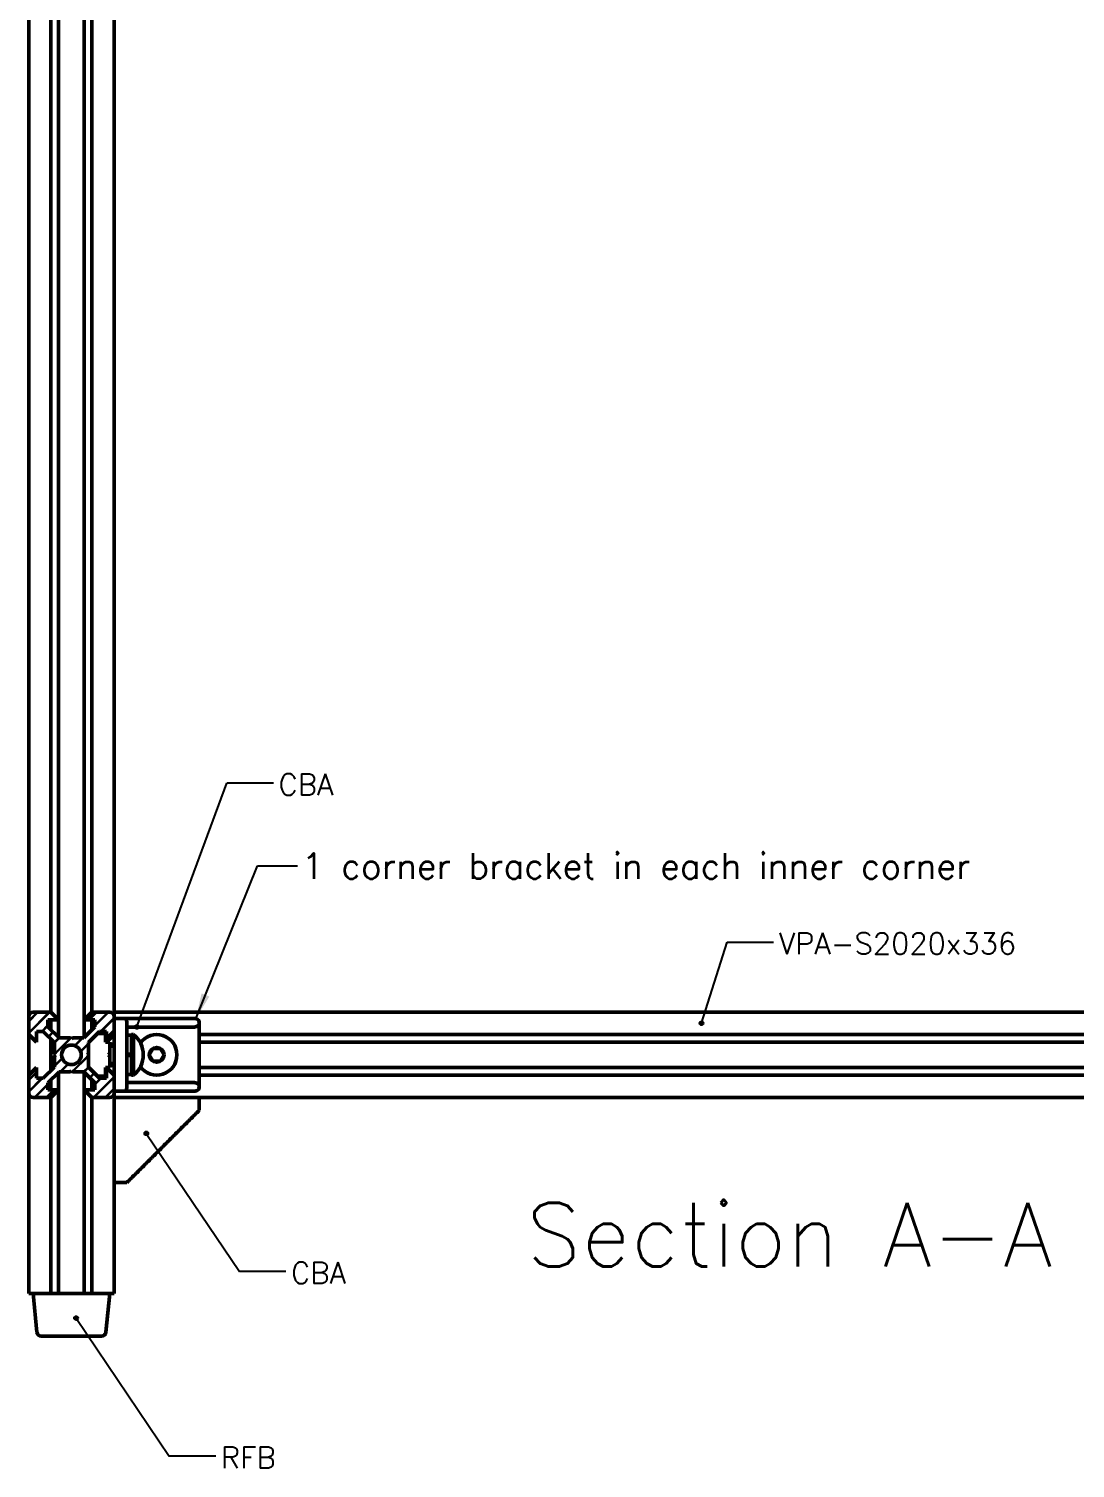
# Model space of a CAD drawing. Extents: x 20576 to 22412, y -9539 to -8232.
# Drawn here: x 21896.8 to 22142.3, y -8912.7 to -8574.9 of the extents above; entities that cross this region are included whole.
import ezdxf

# ---------------------------------------------------------------- set-up
doc = ezdxf.new("R2010")
doc.units = 0
doc.layers.add('Cotas', color=90, linetype='Continuous')
doc.layers.add('Hachura', color=9, linetype='Continuous')
for name, color, linetype, lineweight in [('Fixação e Transmissão', 5, 'Continuous', 50), ('Hotend', 4, 'Continuous', 50), ('Perfis e Cantoneiras', 2, 'Continuous', 50)]:
    doc.layers.add(name, color=color, linetype=linetype, lineweight=lineweight)
doc.styles.get("Standard").update_dxf_attribs({"font": 'romans.shx'})
doc.dimstyles.get("Standard").update_dxf_attribs({"dimtxt": 6, "dimasz": 6, "dimexe": 2, "dimexo": 1, "dimgap": 1, "dimtad": 0, "dimtoh": 1, "dimcen": 0.09, "dimadec": 0, "dimazin": 0, "dimtfac": 1, "dimtdec": 4, "dimtofl": 0, "dimtmove": 0, "dimatfit": 3, "dimfxl": 1, "dimtolj": 1, "dimtzin": 0, "dimarcsym": 0})

msp = doc.modelspace()

# ---------------------------------------------------------------- hatches: boundary and pattern name
at = {"layer": 'Cotas'}
h = msp.add_hatch(color=256, dxfattribs=at)
h.dxf.hatch_style = 1
h.paths.add_polyline_path([(21922.619, -8809.109, 0.2411741), (21922.429, -8808.739, 0.6113775), (21921.707, -8809.109, 1), (21922.619, -8809.109)])
h = msp.add_hatch(color=256, dxfattribs=at)
h.dxf.hatch_style = 1
h.paths.add_polyline_path([(22054.155, -8808.25, -0.2411741), (22054.344, -8807.88, -0.6113775), (22055.067, -8808.25, -1), (22054.155, -8808.25)])
h = msp.add_hatch(color=256, dxfattribs=at)
h.dxf.hatch_style = 1
h.paths.add_polyline_path([(21924.819, -8834.089, 0.2411741), (21924.63, -8833.719, 0.6113775), (21923.907, -8834.089, 1), (21924.819, -8834.089)])
h = msp.add_hatch(color=256, dxfattribs=at)
h.dxf.hatch_style = 1
h.paths.add_polyline_path([(21908.344, -8877.434, 0.2411741), (21908.154, -8877.064, 0.6113775), (21907.432, -8877.434, 1), (21908.344, -8877.434)])
at = {"layer": 'Hachura'}
h = msp.add_hatch(dxfattribs=at)
h.set_pattern_fill('JIS_LC_8A', color=256, scale=0.25)
h.paths.add_polyline_path([(21901.291, -8822.254), (21903.891, -8819.654), (21906.541, -8819.654), (21906.791, -8819.404), (21907.041, -8819.654), (21909.691, -8819.654), (21912.291, -8822.254), (21912.291, -8823.854), (21909.791, -8823.854), (21911.591, -8825.654), (21915.352, -8825.654), (21915.791, -8825.654, 0.4142136), (21916.791, -8824.654), (21916.791, -8820.454), (21914.991, -8818.654), (21914.991, -8821.154), (21913.391, -8821.154), (21910.791, -8818.554), (21910.791, -8815.904), (21910.541, -8815.654), (21910.791, -8815.404), (21910.791, -8812.754), (21913.391, -8810.154), (21914.991, -8810.154), (21914.991, -8812.654), (21916.791, -8810.854), (21916.791, -8806.654, 0.4142136), (21915.791, -8805.654), (21911.591, -8805.654), (21909.791, -8807.454), (21911.591, -8807.454), (21912.291, -8807.454), (21912.291, -8809.054), (21911.591, -8809.754), (21909.791, -8811.554), (21909.691, -8811.654), (21907.041, -8811.654), (21906.791, -8811.904), (21906.541, -8811.654), (21903.891, -8811.654), (21903.791, -8811.554), (21901.991, -8809.754), (21901.291, -8809.054), (21901.291, -8807.454), (21901.991, -8807.454), (21903.791, -8807.454), (21901.991, -8805.654), (21897.791, -8805.654, 0.4142136), (21896.791, -8806.654), (21896.791, -8810.854), (21898.591, -8812.654), (21898.591, -8810.154), (21900.191, -8810.154), (21902.791, -8812.754), (21902.791, -8815.404), (21903.041, -8815.654), (21902.791, -8815.904), (21902.791, -8818.554), (21900.191, -8821.154), (21898.591, -8821.154), (21898.591, -8818.654), (21896.791, -8820.454), (21896.791, -8824.654, 0.4142136), (21897.791, -8825.654), (21898.352, -8825.654), (21899.352, -8825.654), (21901.991, -8825.654), (21903.791, -8823.854), (21901.291, -8823.854), (21901.291, -8822.254)])
h.paths.add_polyline_path([(21909.091, -8815.654, -1), (21904.491, -8815.654, -1), (21909.091, -8815.654)], flags=16)

# ---------------------------------------------------------------- linework, layer by layer
at = {"layer": 'Cotas'}
for p, q in [((21922.163, -8809.109), (21943.29, -8751.923)), ((21954.182, -8751.923), (21943.29, -8751.923)), ((22054.611, -8808.25), (22060.636, -8789.232)), ((22060.636, -8789.232), (22071.527, -8789.232)), ((21924.363, -8834.089), (21946.224, -8866.514)), ((21957.115, -8866.514), (21946.224, -8866.514)), ((21907.888, -8877.434), (21929.748, -8909.859)), ((21940.64, -8909.859), (21929.748, -8909.859))]:
    msp.add_line(p, q, dxfattribs=at)
for centre in [(21922.163, -8809.109), (22054.611, -8808.25), (21924.363, -8834.089), (21907.888, -8877.434)]:
    msp.add_circle(centre, 0.456, dxfattribs=at)
at = {"layer": 'Fixação e Transmissão'}
for p, q in [((21912.891, -8810.654), (21910.791, -8812.754)), ((21910.791, -8812.754), (21910.791, -8818.554)), ((21914.791, -8810.654), (21912.891, -8810.654)), ((21914.791, -8810.654), (21914.791, -8812.654)), ((21915.791, -8812.654), (21914.791, -8812.654)), ((21915.791, -8812.654), (21915.791, -8815.354)), ((21916.791, -8813.154), (21915.791, -8813.154)), ((21919.791, -8811.054), (21919.791, -8820.254)), ((21920.891, -8810.904), (21920.891, -8815.654)), ((21921.391, -8810.904), (21920.891, -8810.904)), ((21920.891, -8811.054), (21920.891, -8815.654)), ((21921.391, -8810.904), (21921.391, -8820.404)), ((21915.791, -8815.354), (21915.491, -8815.654)), ((21915.791, -8815.954), (21915.491, -8815.654)), ((21915.791, -8815.954), (21915.791, -8818.654)), ((21920.891, -8815.654), (21919.791, -8815.356)), ((21920.891, -8815.951), (21919.791, -8815.654)), ((21920.891, -8815.951), (21920.891, -8820.404)), ((21920.891, -8815.951), (21920.891, -8820.254)), ((21925.925, -8814.154), (21925.059, -8815.654)), ((21925.925, -8817.154), (21925.059, -8815.654)), ((21927.657, -8814.154), (21928.523, -8815.654)), ((21927.657, -8817.154), (21928.523, -8815.654)), ((21912.891, -8820.654), (21910.791, -8818.554)), ((21915.791, -8818.654), (21914.791, -8818.654)), ((21914.791, -8818.654), (21914.791, -8820.654)), ((21916.791, -8818.154), (21915.791, -8818.154)), ((21921.391, -8820.404), (21920.891, -8820.404)), ((21925.925, -8817.154), (21925.925, -8817.154)), ((21914.791, -8820.654), (21912.891, -8820.654))]:
    msp.add_line(p, q, dxfattribs=at)
at = {"layer": 'Fixação e Transmissão', "ltscale": 0.1}
for p, q in [((21919.791, -8811.054), (21920.891, -8811.054)), ((21927.657, -8814.154), (21925.925, -8814.154)), ((21919.791, -8820.254), (21920.891, -8820.254)), ((21927.657, -8817.154), (21925.925, -8817.154))]:
    msp.add_line(p, q, dxfattribs=at)
at = {"layer": 'Fixação e Transmissão'}
msp.add_circle((21926.791, -8815.654), 1.732, dxfattribs=at)
for centre, radius, start, end in [((21917.502, -8815.654), 6.139, 309.30765, 50.69235), ((21926.791, -8815.654), 4.75, 216.25467, 143.74533)]:
    msp.add_arc(centre, radius, start, end, dxfattribs=at)
at = {"layer": 'Hachura'}
for p, q in [((21916.791, -8813.654), (21915.791, -8813.654)), ((21916.791, -8817.654), (21915.791, -8817.654))]:
    msp.add_line(p, q, dxfattribs=at)
at = {"layer": 'Hotend'}
for p, q in [((21915.791, -8871.654), (21897.791, -8871.654)), ((21897.791, -8871.654), (21898.701, -8880.753)), ((21915.791, -8871.654), (21914.881, -8880.753)), ((21913.886, -8881.654), (21899.696, -8881.654))]:
    msp.add_line(p, q, dxfattribs=at)
for centre, start, end in [((21899.696, -8880.654), 185.71059, 270), ((21913.886, -8880.654), 270, 354.28941)]:
    msp.add_arc(centre, 1, start, end, dxfattribs=at)
at = {"layer": 'Perfis e Cantoneiras'}
for p, q in [((21896.791, -8871.654), (21896.791, -8312.654)), ((21916.791, -8871.654), (21916.791, -8344.154)), ((21901.991, -8805.654), (21901.991, -8486.152)), ((21903.791, -8811.554), (21903.791, -8486.152)), ((21909.791, -8811.554), (21909.791, -8486.152)), ((21911.591, -8805.654), (21911.591, -8486.152)), ((21896.791, -8810.854), (21896.791, -8806.654)), ((21897.791, -8805.654), (21901.991, -8805.654)), ((21903.791, -8807.454), (21901.991, -8805.654)), ((21909.791, -8807.454), (21911.591, -8805.654)), ((21911.591, -8805.654), (21915.791, -8805.654)), ((21916.791, -8805.654), (22252.791, -8805.654)), ((21916.791, -8810.854), (21916.791, -8806.654)), ((21900.191, -8810.154), (21898.591, -8810.154)), ((21898.591, -8812.654), (21898.591, -8810.154)), ((21902.791, -8812.754), (21900.191, -8810.154)), ((21901.291, -8807.454), (21903.791, -8807.454)), ((21901.291, -8809.054), (21901.291, -8807.454)), ((21903.891, -8811.654), (21901.291, -8809.054)), ((21901.991, -8809.754), (21901.991, -8807.454)), ((21909.691, -8811.654), (21912.291, -8809.054)), ((21909.791, -8807.454), (21912.291, -8807.454)), ((21910.791, -8812.754), (21913.391, -8810.154)), ((21911.591, -8809.754), (21911.591, -8807.454)), ((21912.291, -8809.054), (21912.291, -8807.454)), ((21913.391, -8810.154), (21914.991, -8810.154)), ((21914.991, -8812.654), (21914.991, -8810.154)), ((21898.591, -8812.654), (21896.791, -8810.854)), ((21901.991, -8819.354), (21901.991, -8811.954)), ((21902.791, -8815.404), (21902.791, -8812.754)), ((21903.891, -8811.654), (21906.541, -8811.654)), ((21906.791, -8811.904), (21906.541, -8811.654)), ((21906.791, -8811.904), (21907.041, -8811.654)), ((21907.041, -8811.654), (21909.691, -8811.654)), ((21910.791, -8815.404), (21910.791, -8812.754)), ((21914.991, -8812.654), (21916.791, -8810.854)), ((21936.791, -8810.854), (22232.791, -8810.854)), ((21936.791, -8812.654), (22232.791, -8812.654)), ((21903.041, -8815.654), (21902.791, -8815.404)), ((21903.041, -8815.654), (21902.791, -8815.904)), ((21902.791, -8818.554), (21902.791, -8815.904)), ((21910.541, -8815.654), (21910.791, -8815.404)), ((21910.541, -8815.654), (21910.791, -8815.904)), ((21910.791, -8818.554), (21910.791, -8815.904)), ((21898.591, -8818.654), (21896.791, -8820.454)), ((21896.791, -8824.654), (21896.791, -8820.454)), ((21898.591, -8821.154), (21898.591, -8818.654)), ((21902.791, -8818.554), (21900.191, -8821.154)), ((21903.891, -8819.654), (21901.291, -8822.254)), ((21903.791, -8871.654), (21903.791, -8819.754)), ((21903.891, -8819.654), (21906.541, -8819.654)), ((21906.791, -8819.404), (21906.541, -8819.654)), ((21906.791, -8819.404), (21907.041, -8819.654)), ((21907.041, -8819.654), (21909.691, -8819.654)), ((21909.691, -8819.654), (21912.291, -8822.254)), ((21909.791, -8871.654), (21909.791, -8819.754)), ((21910.791, -8818.554), (21913.391, -8821.154)), ((21914.991, -8821.154), (21914.991, -8818.654)), ((21914.991, -8818.654), (21916.791, -8820.454)), ((21916.791, -8824.654), (21916.791, -8820.454)), ((21936.791, -8818.654), (22232.791, -8818.654)), ((21936.791, -8820.454), (22232.791, -8820.454)), ((21900.191, -8821.154), (21898.591, -8821.154)), ((21901.291, -8822.254), (21901.291, -8823.854)), ((21901.991, -8823.854), (21901.991, -8821.554)), ((21911.591, -8823.854), (21911.591, -8821.554)), ((21912.291, -8822.254), (21912.291, -8823.854)), ((21913.391, -8821.154), (21914.991, -8821.154)), ((21897.791, -8825.654), (21901.991, -8825.654)), ((21901.291, -8823.854), (21903.791, -8823.854)), ((21903.791, -8823.854), (21901.991, -8825.654)), ((21901.991, -8871.654), (21901.991, -8825.654)), ((21909.791, -8823.854), (21911.591, -8825.654)), ((21909.791, -8823.854), (21912.291, -8823.854)), ((21911.591, -8871.654), (21911.591, -8825.654)), ((21911.591, -8825.654), (21915.791, -8825.654)), ((21916.791, -8825.654), (22252.791, -8825.654)), ((21896.791, -8871.654), (21916.791, -8871.654))]:
    msp.add_line(p, q, dxfattribs=at)
at = {"layer": 'Perfis e Cantoneiras', "color": 30}
for p, q in [((21916.791, -8807.154), (21916.791, -8824.154)), ((21916.791, -8807.154), (21919.377, -8807.154)), ((21919.377, -8807.154), (21916.791, -8807.154)), ((21916.791, -8823.154), (21916.791, -8808.154)), ((21935.791, -8807.154), (21919.377, -8807.154)), ((21919.377, -8807.154), (21935.791, -8807.154)), ((21919.791, -8808.154), (21919.791, -8823.154)), ((21919.791, -8808.154), (21919.791, -8823.154)), ((21919.791, -8809.154), (21935.377, -8809.154)), ((21919.791, -8809.154), (21935.377, -8809.154)), ((21936.791, -8823.154), (21936.791, -8808.154)), ((21936.791, -8823.154), (21936.791, -8808.154)), ((21915.791, -8814.404), (21915.791, -8816.904)), ((21915.791, -8814.404), (21915.791, -8816.904)), ((21935.377, -8822.154), (21919.791, -8822.154)), ((21919.791, -8822.154), (21935.377, -8822.154)), ((21916.791, -8824.154), (21919.377, -8824.154)), ((21916.791, -8824.154), (21919.377, -8824.154)), ((21935.791, -8825.654), (21916.791, -8825.654)), ((21916.791, -8825.654), (21916.791, -8844.654)), ((21916.791, -8825.654), (21935.791, -8825.654)), ((21916.791, -8844.654), (21916.791, -8825.654)), ((21919.377, -8824.154), (21935.791, -8824.154)), ((21919.377, -8824.154), (21935.791, -8824.154)), ((21936.791, -8828.654), (21936.791, -8825.654)), ((21936.791, -8828.654), (21936.791, -8825.654)), ((21916.791, -8845.654), (21919.791, -8845.654)), ((21916.791, -8845.654), (21919.791, -8845.654))]:
    msp.add_line(p, q, dxfattribs=at)
at = {"layer": 'Perfis e Cantoneiras'}
msp.add_circle((21906.791, -8815.654), 2.3, dxfattribs=at)
for centre, start, end in [((21897.791, -8806.654), 90, 180), ((21915.791, -8806.654), 0, 90), ((21897.791, -8824.654), 180, 270), ((21915.791, -8824.654), 270, 360)]:
    msp.add_arc(centre, 1, start, end, dxfattribs=at)
at = {"layer": 'Perfis e Cantoneiras', "color": 30}
for centre, start, end in [((21935.791, -8808.154), 78.75, 90), ((21935.791, -8808.154), 0, 22.5), ((21935.791, -8823.154), 337.5007, 360), ((21935.791, -8823.154), 270, 281.25)]:
    msp.add_arc(centre, 1, start, end, dxfattribs=at)
for points, degree in [([(21919.377, -8807.154), (21919.431, -8807.157), (21919.457, -8807.173)], 2), ([(21919.457, -8807.173), (21919.431, -8807.157), (21919.377, -8807.154)], 2), ([(21919.457, -8807.173), (21919.502, -8807.195), (21919.535, -8807.23)], 2), ([(21919.535, -8807.23), (21919.502, -8807.195), (21919.457, -8807.173)], 2), ([(21919.535, -8807.23), (21919.618, -8807.317), (21919.669, -8807.447)], 2), ([(21919.669, -8807.447), (21919.618, -8807.317), (21919.535, -8807.23)], 2), ([(21919.669, -8807.447), (21919.73, -8807.595), (21919.759, -8807.771)], 2), ([(21919.759, -8807.771), (21919.729, -8807.595), (21919.669, -8807.447)], 2), ([(21919.759, -8807.771), (21919.791, -8807.957), (21919.791, -8808.154)], 2), ([(21919.791, -8808.154), (21919.791, -8807.957), (21919.759, -8807.771)], 2), ([(21919.791, -8808.349), (21919.791, -8808.154)], 1), ([(21919.791, -8808.154), (21919.791, -8808.35), (21919.791, -8808.536)], 2), ([(21919.791, -8808.536), (21919.791, -8808.713), (21919.791, -8808.86)], 2), ([(21919.791, -8808.861), (21919.791, -8808.99), (21919.791, -8809.078)], 2), ([(21919.791, -8809.078), (21919.791, -8809.112), (21919.791, -8809.134)], 2), ([(21919.791, -8809.134), (21919.791, -8809.15), (21919.791, -8809.154)], 2), ([(21935.377, -8809.154), (21935.562, -8809.15), (21935.653, -8809.134)], 2), ([(21935.653, -8809.134), (21935.516, -8809.154), (21935.377, -8809.154)], 2), ([(21935.653, -8809.134), (21935.804, -8809.112), (21935.918, -8809.078)], 2), ([(21935.918, -8809.078), (21935.789, -8809.115), (21935.653, -8809.134)], 2), ([(21935.986, -8807.173), (21935.922, -8807.157), (21935.791, -8807.154)], 2), ([(21935.791, -8807.154), (21935.922, -8807.157), (21935.986, -8807.173)], 2), ([(21935.986, -8807.173), (21935.89, -8807.154), (21935.792, -8807.154)], 2), ([(21935.918, -8809.078), (21936.2, -8808.99), (21936.377, -8808.861)], 2), ([(21936.163, -8808.985), (21936.047, -8809.04), (21935.918, -8809.078)], 2), ([(21936.174, -8807.23), (21936.093, -8807.195), (21935.986, -8807.173)], 2), ([(21935.986, -8807.173), (21936.093, -8807.195), (21936.174, -8807.23)], 2), ([(21936.174, -8807.23), (21936.084, -8807.193), (21935.988, -8807.173)], 2), ([(21936.377, -8808.861), (21936.278, -8808.93), (21936.163, -8808.985)], 2), ([(21936.498, -8807.447), (21936.373, -8807.317), (21936.174, -8807.23)], 2), ([(21936.174, -8807.23), (21936.373, -8807.317), (21936.498, -8807.447)], 2), ([(21936.347, -8807.322), (21936.265, -8807.268), (21936.175, -8807.231)], 2), ([(21936.498, -8807.447), (21936.428, -8807.377), (21936.347, -8807.322)], 2), ([(21936.377, -8808.861), (21936.582, -8808.713), (21936.683, -8808.536)], 2), ([(21936.553, -8808.709), (21936.475, -8808.791), (21936.377, -8808.861)], 2), ([(21936.622, -8807.598), (21936.568, -8807.516), (21936.498, -8807.447)], 2), ([(21936.715, -8807.771), (21936.643, -8807.595), (21936.498, -8807.447)], 2), ([(21936.498, -8807.447), (21936.643, -8807.595), (21936.715, -8807.771)], 2), ([(21936.683, -8808.536), (21936.63, -8808.627), (21936.553, -8808.709)], 2), ([(21936.715, -8807.771), (21936.677, -8807.68), (21936.622, -8807.598)], 2), ([(21936.683, -8808.536), (21936.791, -8808.35), (21936.791, -8808.154)], 2), ([(21936.764, -8808.349), (21936.737, -8808.445), (21936.683, -8808.536)], 2), ([(21936.772, -8807.957), (21936.752, -8807.861), (21936.715, -8807.771)], 2), ([(21936.791, -8808.154), (21936.791, -8807.957), (21936.715, -8807.771)], 2), ([(21936.715, -8807.771), (21936.791, -8807.957), (21936.791, -8808.154)], 2), ([(21936.791, -8808.154), (21936.791, -8808.252), (21936.764, -8808.349)], 2), ([(21936.791, -8808.154), (21936.791, -8808.056), (21936.772, -8807.96)], 2), ([(21915.791, -8813.654), (21915.791, -8813.654), (21915.791, -8813.711)], 2), ([(21915.791, -8813.654), (21916.791, -8813.654)], 1), ([(21915.791, -8813.654), (21915.791, -8813.654), (21915.791, -8813.711)], 2), ([(21915.791, -8813.654), (21916.791, -8813.654)], 1), ([(21915.791, -8813.711), (21915.791, -8813.768), (21915.791, -8813.873)], 2), ([(21915.791, -8813.711), (21915.791, -8813.768), (21915.791, -8813.873)], 2), ([(21915.791, -8813.873), (21915.791, -8813.979), (21915.791, -8814.117)], 2), ([(21915.791, -8813.873), (21915.791, -8813.979), (21915.791, -8814.117)], 2), ([(21915.791, -8814.117), (21915.791, -8814.255), (21915.791, -8814.404)], 2), ([(21915.791, -8814.117), (21915.791, -8814.255), (21915.791, -8814.404)], 2), ([(21915.791, -8816.904), (21915.791, -8817.053), (21915.791, -8817.191)], 2), ([(21915.791, -8817.191), (21915.791, -8817.329), (21915.791, -8817.434)], 2), ([(21915.791, -8817.191), (21915.791, -8817.329), (21915.791, -8817.434)], 2), ([(21915.791, -8817.434), (21915.791, -8817.54), (21915.791, -8817.597)], 2), ([(21915.791, -8817.434), (21915.791, -8817.54), (21915.791, -8817.597)], 2), ([(21915.791, -8817.597), (21915.791, -8817.654), (21915.791, -8817.654)], 2), ([(21915.791, -8817.597), (21915.791, -8817.654), (21915.791, -8817.654)], 2), ([(21915.791, -8817.654), (21916.791, -8817.654)], 1), ([(21915.791, -8817.654), (21916.791, -8817.654)], 1), ([(21919.759, -8823.536), (21919.73, -8823.713), (21919.669, -8823.861)], 2), ([(21919.669, -8823.861), (21919.729, -8823.713), (21919.759, -8823.536)], 2), ([(21919.791, -8823.154), (21919.791, -8823.35), (21919.759, -8823.536)], 2), ([(21919.759, -8823.536), (21919.791, -8823.35), (21919.791, -8823.154)], 2), ([(21919.791, -8822.154), (21919.791, -8822.157), (21919.791, -8822.173)], 2), ([(21919.791, -8822.173), (21919.791, -8822.195), (21919.791, -8822.23)], 2), ([(21919.791, -8822.23), (21919.791, -8822.317), (21919.791, -8822.447)], 2), ([(21919.791, -8822.447), (21919.791, -8822.595), (21919.791, -8822.771)], 2), ([(21919.791, -8822.771), (21919.791, -8822.957), (21919.791, -8823.154)], 2), ([(21919.791, -8823.154), (21919.791, -8822.959)], 1), ([(21935.653, -8822.173), (21935.562, -8822.157), (21935.377, -8822.154)], 2), ([(21935.377, -8822.154), (21935.516, -8822.154), (21935.653, -8822.173)], 2), ([(21935.918, -8822.23), (21935.804, -8822.195), (21935.653, -8822.173)], 2), ([(21935.653, -8822.173), (21935.789, -8822.192), (21935.918, -8822.23)], 2), ([(21936.377, -8822.447), (21936.2, -8822.317), (21935.918, -8822.23)], 2), ([(21935.918, -8822.23), (21936.047, -8822.268), (21936.163, -8822.322)], 2), ([(21936.163, -8822.322), (21936.278, -8822.377), (21936.377, -8822.447)], 2), ([(21936.683, -8822.771), (21936.582, -8822.595), (21936.377, -8822.447)], 2), ([(21936.377, -8822.447), (21936.475, -8822.516), (21936.553, -8822.598)], 2), ([(21936.498, -8823.861), (21936.643, -8823.713), (21936.715, -8823.536)], 2), ([(21936.715, -8823.536), (21936.643, -8823.713), (21936.498, -8823.861)], 2), ([(21936.498, -8823.861), (21936.568, -8823.791), (21936.622, -8823.709)], 2), ([(21936.553, -8822.598), (21936.63, -8822.68), (21936.683, -8822.771)], 2), ([(21936.622, -8823.709), (21936.677, -8823.627), (21936.715, -8823.536)], 2), ([(21936.791, -8823.154), (21936.791, -8822.957), (21936.683, -8822.771)], 2), ([(21936.683, -8822.771), (21936.737, -8822.862), (21936.764, -8822.959)], 2), ([(21936.715, -8823.536), (21936.791, -8823.35), (21936.791, -8823.154)], 2), ([(21936.791, -8823.154), (21936.791, -8823.35), (21936.715, -8823.536)], 2), ([(21936.715, -8823.536), (21936.752, -8823.446), (21936.772, -8823.35)], 2), ([(21936.764, -8822.959), (21936.791, -8823.055), (21936.791, -8823.154)], 2), ([(21936.772, -8823.349), (21936.791, -8823.252), (21936.791, -8823.154)], 2), ([(21919.457, -8824.134), (21919.431, -8824.15), (21919.377, -8824.154)], 2), ([(21919.377, -8824.154), (21919.431, -8824.15), (21919.457, -8824.134)], 2), ([(21919.535, -8824.078), (21919.502, -8824.112), (21919.457, -8824.134)], 2), ([(21919.457, -8824.134), (21919.502, -8824.112), (21919.535, -8824.078)], 2), ([(21919.669, -8823.861), (21919.618, -8823.99), (21919.535, -8824.078)], 2), ([(21919.535, -8824.078), (21919.618, -8823.99), (21919.669, -8823.861)], 2), ([(21935.791, -8824.154), (21935.922, -8824.15), (21935.986, -8824.134)], 2), ([(21935.986, -8824.134), (21935.922, -8824.15), (21935.791, -8824.154)], 2), ([(21935.986, -8825.654), (21935.791, -8825.654)], 1), ([(21935.792, -8824.154), (21935.89, -8824.154), (21935.986, -8824.134)], 2), ([(21935.986, -8824.134), (21936.083, -8824.115), (21936.174, -8824.078)], 2), ([(21935.986, -8824.134), (21936.093, -8824.112), (21936.174, -8824.078)], 2), ([(21936.174, -8824.078), (21936.093, -8824.112), (21935.986, -8824.134)], 2), ([(21936.174, -8825.654), (21936.083, -8825.654), (21935.986, -8825.654)], 2), ([(21936.174, -8824.078), (21936.373, -8823.99), (21936.498, -8823.861)], 2), ([(21936.498, -8823.861), (21936.373, -8823.99), (21936.174, -8824.078)], 2), ([(21936.174, -8824.078), (21936.265, -8824.04), (21936.347, -8823.985)], 2), ([(21936.347, -8825.654), (21936.265, -8825.654), (21936.174, -8825.654)], 2), ([(21936.347, -8823.985), (21936.428, -8823.93), (21936.498, -8823.861)], 2), ([(21936.498, -8825.654), (21936.428, -8825.654), (21936.347, -8825.654)], 2), ([(21936.622, -8825.654), (21936.568, -8825.654), (21936.498, -8825.654)], 2), ([(21936.715, -8825.654), (21936.677, -8825.654), (21936.622, -8825.654)], 2), ([(21936.772, -8825.654), (21936.753, -8825.654), (21936.715, -8825.654)], 2), ([(21936.791, -8825.654), (21936.791, -8825.654), (21936.772, -8825.654)], 2), ([(21936.791, -8828.654), (21919.791, -8845.654)], 1), ([(21916.791, -8844.654), (21916.791, -8844.824), (21916.791, -8844.985), (21916.791, -8845.09), (21916.791, -8845.186), (21916.791, -8845.28), (21916.791, -8845.361), (21916.791, -8845.399), (21916.791, -8845.436), (21916.791, -8845.469), (21916.791, -8845.501), (21916.791, -8845.528), (21916.791, -8845.555), (21916.791, -8845.577), (21916.791, -8845.598), (21916.791, -8845.614), (21916.791, -8845.629), (21916.791, -8845.639), (21916.791, -8845.648), (21916.791, -8845.651), (21916.791, -8845.654)], 2), ([(21916.791, -8844.849), (21916.791, -8844.946), (21916.791, -8845.037)], 2), ([(21916.791, -8845.037), (21916.791, -8845.128), (21916.791, -8845.21)], 2), ([(21916.791, -8845.21), (21916.791, -8845.292), (21916.791, -8845.361)], 2), ([(21916.791, -8845.361), (21916.791, -8845.431), (21916.791, -8845.486)], 2), ([(21916.791, -8845.486), (21916.791, -8845.54), (21916.791, -8845.578)], 2), ([(21916.791, -8845.578), (21916.791, -8845.616), (21916.791, -8845.635)], 2), ([(21916.791, -8845.635), (21916.791, -8845.654), (21916.791, -8845.654)], 2)]:
    msp.add_open_spline(points, degree=degree, dxfattribs=at)
for points, knots in [([(21915.791, -8813.654), (21915.791, -8813.655), (21915.791, -8813.657), (21915.791, -8813.658), (21915.791, -8813.663), (21915.791, -8813.668), (21915.791, -8813.673), (21915.791, -8813.68), (21915.791, -8813.688), (21915.791, -8813.696), (21915.791, -8813.707), (21915.791, -8813.717), (21915.791, -8813.728), (21915.791, -8813.742), (21915.791, -8813.755), (21915.791, -8813.769), (21915.791, -8813.8), (21915.791, -8813.835), (21915.791, -8813.873), (21915.791, -8814.013), (21915.791, -8814.207), (21915.791, -8814.404)], [1.5708, 1.5708, 1.5708, 1.5708, 1.683, 1.683, 1.683, 1.7952, 1.7952, 1.7952, 1.9074, 1.9074, 1.9074, 2.0196, 2.0196, 2.0196, 2.1318, 2.1318, 2.1318, 2.35619, 2.35619, 2.35619, 3.14159, 3.14159, 3.14159, 3.14159]), ([(21915.791, -8813.654), (21915.791, -8813.655), (21915.791, -8813.657), (21915.791, -8813.658), (21915.791, -8813.663), (21915.791, -8813.668), (21915.791, -8813.673), (21915.791, -8813.68), (21915.791, -8813.688), (21915.791, -8813.696), (21915.791, -8813.707), (21915.791, -8813.717), (21915.791, -8813.728), (21915.791, -8813.742), (21915.791, -8813.755), (21915.791, -8813.769), (21915.791, -8813.8), (21915.791, -8813.835), (21915.791, -8813.873), (21915.791, -8814.013), (21915.791, -8814.207), (21915.791, -8814.404)], [1.5708, 1.5708, 1.5708, 1.5708, 1.683, 1.683, 1.683, 1.7952, 1.7952, 1.7952, 1.9074, 1.9074, 1.9074, 2.0196, 2.0196, 2.0196, 2.1318, 2.1318, 2.1318, 2.35619, 2.35619, 2.35619, 3.14159, 3.14159, 3.14159, 3.14159]), ([(21915.791, -8816.904), (21915.791, -8817.101), (21915.791, -8817.294), (21915.791, -8817.434), (21915.791, -8817.453), (21915.791, -8817.471), (21915.791, -8817.49), (21915.791, -8817.524), (21915.791, -8817.554), (21915.791, -8817.579), (21915.791, -8817.59), (21915.791, -8817.601), (21915.791, -8817.612), (21915.791, -8817.619), (21915.791, -8817.627), (21915.791, -8817.635), (21915.791, -8817.64), (21915.791, -8817.644), (21915.791, -8817.649), (21915.791, -8817.651), (21915.791, -8817.652), (21915.791, -8817.654)], [0, 0, 0, 0, 0.785398, 0.785398, 0.785398, 0.897598, 0.897598, 0.897598, 1.122, 1.122, 1.122, 1.2342, 1.2342, 1.2342, 1.3464, 1.3464, 1.3464, 1.4586, 1.4586, 1.4586, 1.5708, 1.5708, 1.5708, 1.5708]), ([(21915.791, -8816.904), (21915.791, -8817.101), (21915.791, -8817.294), (21915.791, -8817.434), (21915.791, -8817.453), (21915.791, -8817.471), (21915.791, -8817.49), (21915.791, -8817.524), (21915.791, -8817.554), (21915.791, -8817.579), (21915.791, -8817.59), (21915.791, -8817.601), (21915.791, -8817.612), (21915.791, -8817.619), (21915.791, -8817.627), (21915.791, -8817.635), (21915.791, -8817.64), (21915.791, -8817.644), (21915.791, -8817.649), (21915.791, -8817.651), (21915.791, -8817.652), (21915.791, -8817.654)], [0, 0, 0, 0, 0.785398, 0.785398, 0.785398, 0.897598, 0.897598, 0.897598, 1.122, 1.122, 1.122, 1.2342, 1.2342, 1.2342, 1.3464, 1.3464, 1.3464, 1.4586, 1.4586, 1.4586, 1.5708, 1.5708, 1.5708, 1.5708]), ([(21936.791, -8825.654), (21936.789, -8825.654), (21936.787, -8825.654), (21936.785, -8825.654), (21936.778, -8825.654), (21936.772, -8825.654), (21936.766, -8825.654), (21936.756, -8825.654), (21936.745, -8825.654), (21936.735, -8825.654), (21936.721, -8825.654), (21936.706, -8825.654), (21936.692, -8825.654), (21936.674, -8825.654), (21936.656, -8825.654), (21936.638, -8825.654), (21936.616, -8825.654), (21936.594, -8825.654), (21936.573, -8825.654), (21936.548, -8825.654), (21936.523, -8825.654), (21936.498, -8825.654), (21936.47, -8825.654), (21936.442, -8825.654), (21936.415, -8825.654), (21936.355, -8825.654), (21936.292, -8825.654), (21936.225, -8825.654), (21936.089, -8825.654), (21935.941, -8825.654), (21935.791, -8825.654)], [0, 0, 0, 0, 0.1122, 0.1122, 0.1122, 0.224399, 0.224399, 0.224399, 0.336599, 0.336599, 0.336599, 0.448799, 0.448799, 0.448799, 0.560999, 0.560999, 0.560999, 0.673198, 0.673198, 0.673198, 0.785398, 0.785398, 0.785398, 0.897598, 0.897598, 0.897598, 1.122, 1.122, 1.122, 1.5708, 1.5708, 1.5708, 1.5708])]:
    msp.add_open_spline(points, degree=3, knots=knots, dxfattribs=at)

# ---------------------------------------------------------------- texts
at = {"layer": 'Cotas'}
for s, p in [('CBA', (21955.392, -8754.736)), ('VPA-S2020x336', (22072.738, -8792.045)), ('CBA', (21958.326, -8869.327)), ('RFB', (21941.85, -8912.672))]:
    msp.add_text(s, height=5, dxfattribs=at).set_placement(p)
at = {"layer": 'Cotas', "insert": (21960.826, -8771.334), "char_height": 6, "attachment_point": 4}
msp.add_mtext('1 corner bracket in each inner corner', dxfattribs=at)
at = {"layer": 'Perfis e Cantoneiras', "color": 130}
msp.add_text('Section A-A', height=15, dxfattribs=at).set_placement((22013.535, -8865.355))

# ---------------------------------------------------------------- leaders
at = {"layer": 'Cotas'}
msp.add_leader([(21935.986, -8807.173), (21950.447, -8771.334), (21959.826, -8771.334)], dimstyle='Standard', override={"dimscale": 1}, dxfattribs=at)

doc.saveas('drawing.dxf')
